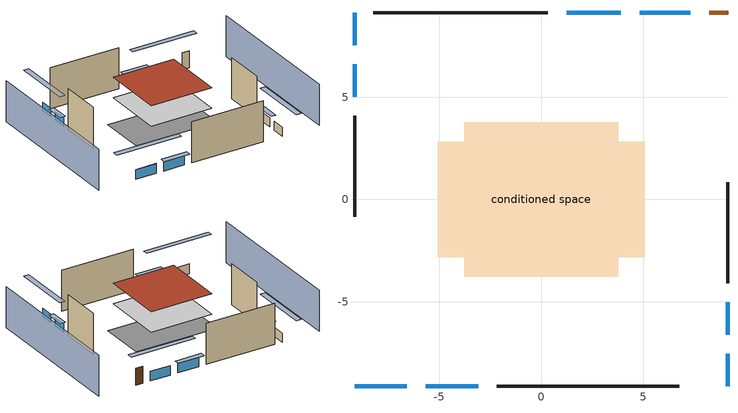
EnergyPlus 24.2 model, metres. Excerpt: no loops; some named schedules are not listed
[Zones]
conditioned space
 floor adiabatic (AdiabaticFloorConstruction): -3.78,-3.78 -3.78,3.78 3.78,3.78 3.78,-3.78 z2.44
 floor foundation (Slab1 construction): -5.06,-2.82 -5.06,2.82 5.06,2.82 5.06,-2.82 z0
 wall outside (AdiabaticWallConstruction 1): 9.14,9.14 8.23,9.14 z0:2.03
 wall outside (AdiabaticWallConstruction): -9.14,-9.14 -6.58,-9.14 / -5.66,-9.14 -3.1,-9.14 z0:1.16; -9.14,9.14 -9.14,7.56 / -9.14,6.63 -9.14,5.04 / 9.14,-9.14 9.14,-7.56 / 9.14,-6.63 9.14,-5.04 z0:1.04; 7.3,9.14 4.81,9.14 z0:1.13; 3.88,9.14 1.25,9.14 z0:1.19
 wall outside (Wall1 construction): -2.17,-9.14 6.75,-9.14 z0:4.88
 wall outside (Wall2 construction): -9.14,4.11 -9.14,-0.84 z0:4.88
 wall outside (Wall3 construction): 0.32,9.14 -8.21,9.14 z0:4.88
 wall outside (Wall4 construction): 9.14,-4.11 9.14,0.84 z0:4.88
 window (WindowConstruction): -9.14,-9.14 -6.58,-9.14 z0:1.16
 window (WindowConstruction 1): -5.66,-9.14 -3.1,-9.14 z0:1.16
 window (WindowConstruction 2): -9.14,9.14 -9.14,7.56 z0:1.04
 window (WindowConstruction 3): -9.14,6.63 -9.14,5.04 z0:1.04
 window (WindowConstruction 4): 7.3,9.14 4.81,9.14 z0:1.13
 window (WindowConstruction 5): 3.88,9.14 1.25,9.14 z0:1.19
 window (WindowConstruction 6): 9.14,-9.14 9.14,-7.56 z0:1.04
 window (WindowConstruction 7): 9.14,-6.63 9.14,-5.04 z0:1.04
 door (Door): 9.14,9.14 8.23,9.14 z0:2.03
 ceiling adiabatic (AdiabaticFloorConstruction): 3.78,-3.78 3.78,3.78 -3.78,3.78 -3.78,-3.78 z2.44
 roof outside (Roof1 construction): -3.78,3.78 -3.78,-3.78 3.78,-3.78 3.78,3.78 z4.88
shading: -13.72,9.14 -13.72,-9.14 / 13.72,-9.14 13.72,9.14 z0:4.88; -3.84,-9.14 -11.89,-9.14 -11.89,-9.75 -3.84,-9.75 z3.9; -2.79,-9.14 -5.96,-9.14 -5.96,-9.75 -2.79,-9.75 z1.46; -9.14,4.81 -9.14,11.89 -9.75,11.89 -9.75,4.81 z3.78; -9.14,4.74 -9.14,6.93 -9.75,6.93 -9.75,4.74 z1.34; 2.07,9.14 10.04,9.14 10.04,9.75 2.07,9.75 z3.87; 0.94,9.14 4.19,9.14 4.19,9.75 0.94,9.75 z1.49; 9.14,-4.81 9.14,-11.89 9.75,-11.89 9.75,-4.81 z3.78; 9.14,-4.74 9.14,-6.93 9.75,-6.93 9.75,-4.74 z1.34
[Building]
Building 1: Terrain=Suburbs
[Site:Location]
Portland Intl Arpt_OR: Latitude {deg}=45.59; Longitude {deg}=-122.6; Time Zone {hr}=-8; Elevation {m}=33; Keep Site Location Information=Yes
[Site:GroundTemperature:Shallow]
10.2558, 8.96328, 8.85977, 9.47314, 11.9355, 14.3863, 16.5111, 17.8571, 17.9714, 16.8767, 14.8061, 12.4304
[Site:WaterMainsTemperature]
Calculation Method=Schedule; Temperature Schedule=mains temperature schedule
[Material] Roughness=Rough; Thermal Absorptance=0.9
Name | Thickness {m} | Conductivity {W/m-K} | Density {kg/m3} | Specific Heat {J/kg-K} | Solar Absorptance | Visible Absorptance
asphalt or fiberglass shingles | 0.00635 | 0.162714 | 1121.4 | 1465.45 | 0.85 | 0.85
concrete 4.0 in. | 0.1016 | 1.803125 | 2242.8 | 837.4 | 0.7 | 0.7
door material | 0.04445 | 0.0612267 | 512.64 | 1214.23 | 0.7 | 0.7
floor covering | 0.0127 | 0.0450781 | 54.468 | 1339.84 | 0.9 | 0.9
floor covering 1 | 0.0127 | 0.0433444 | 54.468 | 1339.84 | 0.6 | 0.6
floor rigid ins; wall rigid ins | 0.512978 | 0.029427 | 32.04 | 1214.23 | 0.7 | 0.7
floor stud and cavity | 0.1397 | 1.75129 | 37.0049 | 1207.88 | 0.7 | 0.7
furniture material conditioned space 1 | 0.1524 | 0.115458 | 640.8 | 1214.23 | 0.6 | 0.6
gypsum board | 0.0127 | 0.160291 | 801 | 837.4 | 0.6 | 0.6
osb sheathing 0.5 in. | 0.0127 | 0.115458 | 512.64 | 1214.23 | 0.7 | 0.7
osb sheathing 0.75 in. | 0.01905 | 0.115458 | 512.64 | 1214.23 | 0.7 | 0.7
roof rigid ins | 0.051816 | 0.029427 | 32.04 | 1214.23 | 0.7 | 0.7
roof stud and cavity | 0.2032 | 0.133729 | 78.34581 | 1123.46 | 0.7 | 0.7
wall stud and cavity | 0.1397 | 0.550994 | 139.0536 | 1170.24 | 0.7 | 0.7
wall stud and cavity 1 | 0.0889 | 0.380278 | 52.3479 | 1209.89 | 0.7 | 0.7
wall stud and cavity 2 | 0.0889 | 0.391764 | 83.0341 | 1211.67 | 0.7 | 0.7
wood siding | 0.0254 | 0.102417 | 544.68 | 1172.36 | 0.85 | 0.85
wood siding 1; wood siding 2 | 0.0254 | 0.102417 | 544.68 | 1172.36 | 0.7 | 0.7
[WindowMaterial:SimpleGlazingSystem]
WindowMaterial: U-Factor {W/m2-K}=4.76952; Solar Heat Gain Coefficient=0.63
[Construction]
AdiabaticFloorConstruction: floor stud and cavity, floor rigid ins, osb sheathing 0.75 in., floor covering 1
AdiabaticWallConstruction: wood siding 1, wall rigid ins, wall stud and cavity 1, gypsum board
AdiabaticWallConstruction 1: wood siding 2, wall rigid ins, wall stud and cavity 1, gypsum board
Door: door material
furniture construction conditioned space 1: furniture material conditioned space 1
PartitionWallConstruction: gypsum board, wall stud and cavity 2, gypsum board
Roof1 construction: asphalt or fiberglass shingles, roof rigid ins, osb sheathing 0.75 in., roof stud and cavity, gypsum board
Slab1 construction: concrete 4.0 in., floor covering
Wall1 construction; Wall2 construction; Wall3 construction; Wall4 construction: wood siding, osb sheathing 0.5 in., wall stud and cavity, gypsum board
WindowConstruction; WindowConstruction 1; WindowConstruction 2; WindowConstruction 3; WindowConstruction 4; WindowConstruction 5; WindowConstruction 6; WindowConstruction 7: WindowMaterial
[Zone]
conditioned space: Multiplier=1; Volume {m3}=278.185; Part of Total Floor Area=Yes
[Space]
conditioned space 1: Zone=conditioned space; Volume {m3}=278.185
[SurfaceProperty:ExposedFoundationPerimeter]
Slab1: Exposed Perimeter Calculation Method=TotalExposedPerimeter; Total Exposed Perimeter {m}=31.51632
[SurfaceProperty:IncidentSolarMultiplier] Incident Solar Multiplier=1; Incident Solar Multiplier Schedule=trans schedule winter=0.85 summer=0.7
Window1; Window2; Window3; Window4; Window5; Window6; Window7; Window8
[InternalMass] Zone or ZoneList=conditioned space; Space or SpaceList=conditioned space 1
Name | Construction | Surface Area {m2}
furniture mass conditioned space 1 | furniture construction conditioned space 1 | 45.63397
partition wall mass | PartitionWallConstruction | 114.085
[Lights]
interior lighting: Zone or ZoneList or Space or SpaceList=conditioned space 1; Schedule=lighting_interior; Design Level Calculation Method=LightingLevel; Lighting Level {W}=265.13; Return Air Fraction=0; Fraction Radiant=0.6; Fraction Visible=0.2; Fraction Replaceable=1
[People]
occupants: Zone or ZoneList or Space or SpaceList=conditioned space 1; Number of People Schedule=occupants; Number of People Calculation Method=People; Number of People=4; Fraction Radiant=0.314171; Sensible Heat Fraction=0.56303; Activity Level Schedule=occupants activity schedule; Carbon Dioxide Generation Rate {m3/s-W}=0; Enable ASHRAE 55 Comfort Warnings=No; Mean Radiant Temperature Calculation Type=EnclosureAveraged
[ElectricEquipment] Zone or ZoneList or Space or SpaceList=conditioned space 1; Design Level Calculation Method=EquipmentLevel
Name | Schedule | Design Level {W} | Fraction Latent | Fraction Radiant | Fraction Lost
ceiling fan | ceiling_fan | 18.0639 | 0 | 0.558 | 0
clothes dryer | clothes_dryer | 3457.47 | 0.015 | 0.081 | 0.85
clothes washer | clothes_washer | 228.054 | 0.03 | 0.162 | 0.7
cooking range | cooking_range | 977.563 | 0.08 | 0.432 | 0.2
dishwasher | dishwasher | 1086.31 | 0.3 | 0.18 | 0.4
fridge | fridge schedule | 43.7215 | 0 | 0.6 | 0
mech vent bath fan 0 | mech vent bath fan 0 schedule | 30 | 0 | 0 | 1
mech vent house fan | mech vent house fan schedule | 0 | 0 | 0 | 1
mech vent house fan cfis | mech vent house fan cfis schedule | 0 | 0 | 0 | 0
mech vent range fan 0 | mech vent range fan 0 schedule | 30 | 0 | 0 | 1
misc plug loads | plug_loads_other | 381.186 | 0.021 | 0.558 | 0.049
misc tv | plug_loads_tv | 572.757 | 0 | 0.6 | 0
whole house fan | Always On Discrete | 0 | 0 | 0 | 1
[OtherEquipment] Zone or ZoneList or Space or SpaceList=conditioned space 1; Design Level Calculation Method=EquipmentLevel
Name | Fuel Type | Schedule | Design Level {W} | Fraction Latent | Fraction Radiant | Fraction Lost
clothes dryer 1 | Electricity | clothes_dryer | 0 | 0.015 | 0.081 | 0.85
cooking range 1 | Electricity | cooking_range | 0 | 0.08 | 0.432 | 0.2
general water use latent | None | general water use schedule | 81.0615 | 1 | 0 | 0
general water use sensible | None | general water use schedule | -79.8895 | 0 | 0.6 | 0
mech vent house fan latent load; water heater lat | None | Always On Discrete | 0 | 1 | 0 | 0
mech vent house fan sensible load; water heater sens | None | Always On Discrete | 0 | 0 | 0 | 0
water heater energy adjustment1 | Electricity | Always On Discrete | 0.01 | 0 | 0 | 1
[ZoneInfiltration:DesignFlowRate] Zone or ZoneList or Space or SpaceList=conditioned space 1; Schedule=Always On Discrete; Design Flow Rate Calculation Method=Flow/Zone; Design Flow Rate {m3/s}=0
infil flow; natural vent flow; whole house fan flow
[AvailabilityManager:Scheduled]
furnace airloop Availability Manager: Schedule=Always On Discrete
[WaterUse:Equipment]
dishwasher: Peak Flow Rate {m3/s}=5.54652e-06; Flow Rate Fraction Schedule=hot_water_dishwasher
[Foundation:Kiva]
Foundation Kiva 1: Initial Indoor Air Temperature {C}=21.1111; Wall Height Above Grade {m}=0.1016; Wall Depth Below Slab {m}=0.2032
[Foundation:Kiva:Settings]
Soil Conductivity {W/m-K}=1.3848; Soil Density {kg/m3}=1842.3; Soil Specific Heat {J/kg-K}=418.7; Ground Solar Absorptivity=0.9; Ground Thermal Absorptivity=0.9; Ground Surface Roughness {m}=0.03; Far-Field Width {m}=40; Deep-Ground Boundary Condition=ZeroFlux; Deep-Ground Depth {m}=40; Minimum Cell Dimension {m}=0.2; Maximum Cell Growth Coefficient=3; Simulation Timestep=Timestep
[Exterior:Lights]
exterior lighting: Schedule=exterior lighting schedule; Design Level {W}=9.28603
[EnergyManagementSystem:GlobalVariable]
furnace_airloop_Fan_RTF
infil_program_Qfan
infil_program_Qinf
natural_vent_program_Qnv
natural_vent_program_Qwhf
[EnergyManagementSystem:Sensor]
Name | Output:Variable or Output:Meter Index Key | Output:Variable or Output:Meter
airflow_gain | infil flow | Infiltration Sensible Heat Gain Energy
airflow_gain_1 | natural vent flow | Infiltration Sensible Heat Gain Energy
airflow_gain_2 | whole house fan flow | Infiltration Sensible Heat Gain Energy
airflow_loss | infil flow | Infiltration Sensible Heat Loss Energy
airflow_loss_1 | natural vent flow | Infiltration Sensible Heat Loss Energy
airflow_loss_2 | whole house fan flow | Infiltration Sensible Heat Loss Energy
clg_load_cond |  | Cooling:EnergyTransfer:Zone:CONDITIONED SPACE
clg_sp_s; clg_sp_s_1 | cooling setpoint | Schedule Value
clothes_dryer_exhaust_0_sch_s | clothes_dryer | Schedule Value
cool_season | cooling season schedule | Schedule Value
htg_load_cond |  | Heating:EnergyTransfer:Zone:CONDITIONED SPACE
htg_sp_s; htg_sp_s_1 | heating setpoint | Schedule Value
ig_ee_conv | ceiling fan | Electric Equipment Convective Heating Energy
ig_ee_conv_1 | clothes dryer | Electric Equipment Convective Heating Energy
ig_ee_conv_3 | cooking range | Electric Equipment Convective Heating Energy
ig_ee_conv_4 | dishwasher | Electric Equipment Convective Heating Energy
ig_ee_conv_5 | fridge | Electric Equipment Convective Heating Energy
ig_ee_conv_6 | misc plug loads | Electric Equipment Convective Heating Energy
ig_ee_conv_7 | misc tv | Electric Equipment Convective Heating Energy
ig_ee_conv_8 | whole house fan | Electric Equipment Convective Heating Energy
ig_ee_rad | ceiling fan | Electric Equipment Radiant Heating Energy
ig_ee_rad_1 | clothes dryer | Electric Equipment Radiant Heating Energy
ig_ee_rad_3 | cooking range | Electric Equipment Radiant Heating Energy
ig_ee_rad_4 | dishwasher | Electric Equipment Radiant Heating Energy
ig_ee_rad_5 | fridge | Electric Equipment Radiant Heating Energy
ig_ee_rad_6 | misc plug loads | Electric Equipment Radiant Heating Energy
ig_ee_rad_7 | misc tv | Electric Equipment Radiant Heating Energy
ig_ee_rad_8 | whole house fan | Electric Equipment Radiant Heating Energy
ig_lgt_conv | interior lighting | Lights Convective Heating Energy
ig_lgt_rad | interior lighting | Lights Radiant Heating Energy
ig_lgt_vis | interior lighting | Lights Visible Radiation Heating Energy
ig_oe_conv | clothes dryer 1 | Other Equipment Convective Heating Energy
ig_oe_conv_1 | cooking range 1 | Other Equipment Convective Heating Energy
ig_oe_conv_2 | general water use latent | Other Equipment Convective Heating Energy
ig_oe_conv_3 | general water use sensible | Other Equipment Convective Heating Energy
ig_oe_conv_4 | water heater energy adjustment1 | Other Equipment Convective Heating Energy
ig_oe_conv_5 | water heater lat | Other Equipment Convective Heating Energy
ig_oe_conv_6 | water heater sens | Other Equipment Convective Heating Energy
ig_oe_rad | clothes dryer 1 | Other Equipment Radiant Heating Energy
ig_oe_rad_1 | cooking range 1 | Other Equipment Radiant Heating Energy
ig_oe_rad_2 | general water use latent | Other Equipment Radiant Heating Energy
ig_oe_rad_3 | general water use sensible | Other Equipment Radiant Heating Energy
ig_oe_rad_4 | water heater energy adjustment1 | Other Equipment Radiant Heating Energy
ig_oe_rad_5 | water heater lat | Other Equipment Radiant Heating Energy
ig_oe_rad_6 | water heater sens | Other Equipment Radiant Heating Energy
ig_ppl_conv | occupants | People Convective Heating Energy
ig_ppl_rad | occupants | People Radiant Heating Energy
im_conv | furniture mass conditioned space 1 | Surface Inside Face Convection Heat Gain Energy
im_conv_1 | partition wall mass | Surface Inside Face Convection Heat Gain Energy
im_ig | furniture mass conditioned space 1 | Surface Inside Face Internal Gains Radiation Heat Gain Energy
im_ig_1 | partition wall mass | Surface Inside Face Internal Gains Radiation Heat Gain Energy
im_lgt | furniture mass conditioned space 1 | Surface Inside Face Lights Radiation Heat Gain Energy
im_lgt_1 | partition wall mass | Surface Inside Face Lights Radiation Heat Gain Energy
im_sol | furniture mass conditioned space 1 | Surface Inside Face Solar Radiation Heat Gain Energy
im_sol_1 | partition wall mass | Surface Inside Face Solar Radiation Heat Gain Energy
im_surf | furniture mass conditioned space 1 | Surface Inside Face Net Surface Thermal Radiation Heat Gain Energy
im_surf_1 | partition wall mass | Surface Inside Face Net Surface Thermal Radiation Heat Gain Energy
mech_vent_bath_fan_0_sch_s | mech vent bath fan 0 schedule | Schedule Value
mech_vent_range_fan_0_sch_s | mech vent range fan 0 schedule | Schedule Value
mv_conv | mech vent bath fan 0 | Electric Equipment Convective Heating Energy
mv_conv_1 | mech vent house fan | Electric Equipment Convective Heating Energy
mv_conv_2 | mech vent house fan cfis | Electric Equipment Convective Heating Energy
mv_conv_3 | mech vent range fan 0 | Electric Equipment Convective Heating Energy
mv_conv_4 | mech vent house fan latent load | Other Equipment Convective Heating Energy
mv_conv_5 | mech vent house fan sensible load | Other Equipment Convective Heating Energy
mv_rad | mech vent bath fan 0 | Electric Equipment Radiant Heating Energy
mv_rad_1 | mech vent house fan | Electric Equipment Radiant Heating Energy
mv_rad_2 | mech vent house fan cfis | Electric Equipment Radiant Heating Energy
mv_rad_3 | mech vent range fan 0 | Electric Equipment Radiant Heating Energy
mv_rad_4 | mech vent house fan latent load | Other Equipment Radiant Heating Energy
mv_rad_5 | mech vent house fan sensible load | Other Equipment Radiant Heating Energy
natural_vent_s | natural vent schedule | Schedule Value
out_pb_s |  | Site Outdoor Air Barometric Pressure
out_wt_s |  | Site Outdoor Air Humidity Ratio
site_vw_s |  | Site Wind Speed
ss_back_out | Window1 | Surface Window Shortwave from Zone Back Out Window Heat Transfer Rate
ss_back_out_1 | Window2 | Surface Window Shortwave from Zone Back Out Window Heat Transfer Rate
ss_back_out_2 | Window3 | Surface Window Shortwave from Zone Back Out Window Heat Transfer Rate
ss_back_out_3 | Window4 | Surface Window Shortwave from Zone Back Out Window Heat Transfer Rate
ss_back_out_4 | Window5 | Surface Window Shortwave from Zone Back Out Window Heat Transfer Rate
ss_back_out_5 | Window6 | Surface Window Shortwave from Zone Back Out Window Heat Transfer Rate
ss_back_out_6 | Window7 | Surface Window Shortwave from Zone Back Out Window Heat Transfer Rate
ss_back_out_7 | Window8 | Surface Window Shortwave from Zone Back Out Window Heat Transfer Rate
ss_conv | Door1 | Surface Inside Face Convection Heat Gain Energy
ss_conv_1 | Window1 | Surface Inside Face Convection Heat Gain Energy
ss_conv_2 | Window2 | Surface Inside Face Convection Heat Gain Energy
ss_conv_3 | Window3 | Surface Inside Face Convection Heat Gain Energy
ss_conv_4 | Window4 | Surface Inside Face Convection Heat Gain Energy
ss_conv_5 | Window5 | Surface Inside Face Convection Heat Gain Energy
ss_conv_6 | Window6 | Surface Inside Face Convection Heat Gain Energy
ss_conv_7 | Window7 | Surface Inside Face Convection Heat Gain Energy
ss_conv_8 | Window8 | Surface Inside Face Convection Heat Gain Energy
ss_ig | Door1 | Surface Inside Face Internal Gains Radiation Heat Gain Energy
ss_ig_1 | Window1 | Surface Inside Face Internal Gains Radiation Heat Gain Energy
ss_ig_2 | Window2 | Surface Inside Face Internal Gains Radiation Heat Gain Energy
ss_ig_3 | Window3 | Surface Inside Face Internal Gains Radiation Heat Gain Energy
ss_ig_4 | Window4 | Surface Inside Face Internal Gains Radiation Heat Gain Energy
ss_ig_5 | Window5 | Surface Inside Face Internal Gains Radiation Heat Gain Energy
ss_ig_6 | Window6 | Surface Inside Face Internal Gains Radiation Heat Gain Energy
ss_ig_7 | Window7 | Surface Inside Face Internal Gains Radiation Heat Gain Energy
ss_ig_8 | Window8 | Surface Inside Face Internal Gains Radiation Heat Gain Energy
ss_lgt | Door1 | Surface Inside Face Lights Radiation Heat Gain Energy
ss_sol | Door1 | Surface Inside Face Solar Radiation Heat Gain Energy
ss_surf | Door1 | Surface Inside Face Net Surface Thermal Radiation Heat Gain Energy
ss_surf_1 | Window1 | Surface Inside Face Net Surface Thermal Radiation Heat Gain Energy
ss_surf_2 | Window2 | Surface Inside Face Net Surface Thermal Radiation Heat Gain Energy
ss_surf_3 | Window3 | Surface Inside Face Net Surface Thermal Radiation Heat Gain Energy
ss_surf_4 | Window4 | Surface Inside Face Net Surface Thermal Radiation Heat Gain Energy
ss_surf_5 | Window5 | Surface Inside Face Net Surface Thermal Radiation Heat Gain Energy
ss_surf_6 | Window6 | Surface Inside Face Net Surface Thermal Radiation Heat Gain Energy
ss_surf_7 | Window7 | Surface Inside Face Net Surface Thermal Radiation Heat Gain Energy
ss_surf_8 | Window8 | Surface Inside Face Net Surface Thermal Radiation Heat Gain Energy
ss_trans_in | Window1 | Surface Window Transmitted Solar Radiation Rate
ss_trans_in_1 | Window2 | Surface Window Transmitted Solar Radiation Rate
ss_trans_in_2 | Window3 | Surface Window Transmitted Solar Radiation Rate
ss_trans_in_3 | Window4 | Surface Window Transmitted Solar Radiation Rate
ss_trans_in_4 | Window5 | Surface Window Transmitted Solar Radiation Rate
ss_trans_in_5 | Window6 | Surface Window Transmitted Solar Radiation Rate
ss_trans_in_6 | Window7 | Surface Window Transmitted Solar Radiation Rate
ss_trans_in_7 | Window8 | Surface Window Transmitted Solar Radiation Rate
ss_trans_out | Window1 | Surface Inside Face Initial Transmitted Diffuse Transmitted Out Window Solar Radiation Rate
ss_trans_out_1 | Window2 | Surface Inside Face Initial Transmitted Diffuse Transmitted Out Window Solar Radiation Rate
ss_trans_out_2 | Window3 | Surface Inside Face Initial Transmitted Diffuse Transmitted Out Window Solar Radiation Rate
ss_trans_out_3 | Window4 | Surface Inside Face Initial Transmitted Diffuse Transmitted Out Window Solar Radiation Rate
ss_trans_out_4 | Window5 | Surface Inside Face Initial Transmitted Diffuse Transmitted Out Window Solar Radiation Rate
ss_trans_out_5 | Window6 | Surface Inside Face Initial Transmitted Diffuse Transmitted Out Window Solar Radiation Rate
ss_trans_out_6 | Window7 | Surface Inside Face Initial Transmitted Diffuse Transmitted Out Window Solar Radiation Rate
ss_trans_out_7 | Window8 | Surface Inside Face Initial Transmitted Diffuse Transmitted Out Window Solar Radiation Rate
s_conv | inferred conditioned ceiling | Surface Inside Face Convection Heat Gain Energy
s_conv_1 | inferred conditioned floor | Surface Inside Face Convection Heat Gain Energy
s_conv_2 | Roof1 | Surface Inside Face Convection Heat Gain Energy
s_conv_3 | Slab1 | Surface Inside Face Convection Heat Gain Energy
s_conv_4 | Wall1 | Surface Inside Face Convection Heat Gain Energy
s_conv_5 | Wall2 | Surface Inside Face Convection Heat Gain Energy
s_conv_6 | Wall3 | Surface Inside Face Convection Heat Gain Energy
s_conv_7 | Wall4 | Surface Inside Face Convection Heat Gain Energy
s_ig | inferred conditioned ceiling | Surface Inside Face Internal Gains Radiation Heat Gain Energy
s_ig_1 | inferred conditioned floor | Surface Inside Face Internal Gains Radiation Heat Gain Energy
s_ig_2 | Roof1 | Surface Inside Face Internal Gains Radiation Heat Gain Energy
s_ig_3 | Slab1 | Surface Inside Face Internal Gains Radiation Heat Gain Energy
s_ig_4 | Wall1 | Surface Inside Face Internal Gains Radiation Heat Gain Energy
s_ig_5 | Wall2 | Surface Inside Face Internal Gains Radiation Heat Gain Energy
s_ig_6 | Wall3 | Surface Inside Face Internal Gains Radiation Heat Gain Energy
s_ig_7 | Wall4 | Surface Inside Face Internal Gains Radiation Heat Gain Energy
s_lgt | inferred conditioned ceiling | Surface Inside Face Lights Radiation Heat Gain Energy
s_lgt_1 | inferred conditioned floor | Surface Inside Face Lights Radiation Heat Gain Energy
s_lgt_2 | Roof1 | Surface Inside Face Lights Radiation Heat Gain Energy
s_lgt_3 | Slab1 | Surface Inside Face Lights Radiation Heat Gain Energy
s_lgt_4 | Wall1 | Surface Inside Face Lights Radiation Heat Gain Energy
s_lgt_5 | Wall2 | Surface Inside Face Lights Radiation Heat Gain Energy
s_lgt_6 | Wall3 | Surface Inside Face Lights Radiation Heat Gain Energy
s_lgt_7 | Wall4 | Surface Inside Face Lights Radiation Heat Gain Energy
s_sol | inferred conditioned ceiling | Surface Inside Face Solar Radiation Heat Gain Energy
s_sol_1 | inferred conditioned floor | Surface Inside Face Solar Radiation Heat Gain Energy
s_sol_2 | Roof1 | Surface Inside Face Solar Radiation Heat Gain Energy
s_sol_3 | Slab1 | Surface Inside Face Solar Radiation Heat Gain Energy
s_sol_4 | Wall1 | Surface Inside Face Solar Radiation Heat Gain Energy
s_sol_5 | Wall2 | Surface Inside Face Solar Radiation Heat Gain Energy
s_sol_6 | Wall3 | Surface Inside Face Solar Radiation Heat Gain Energy
s_sol_7 | Wall4 | Surface Inside Face Solar Radiation Heat Gain Energy
s_surf | inferred conditioned ceiling | Surface Inside Face Net Surface Thermal Radiation Heat Gain Energy
s_surf_1 | inferred conditioned floor | Surface Inside Face Net Surface Thermal Radiation Heat Gain Energy
s_surf_2 | Roof1 | Surface Inside Face Net Surface Thermal Radiation Heat Gain Energy
s_surf_3 | Slab1 | Surface Inside Face Net Surface Thermal Radiation Heat Gain Energy
s_surf_4 | Wall1 | Surface Inside Face Net Surface Thermal Radiation Heat Gain Energy
s_surf_5 | Wall2 | Surface Inside Face Net Surface Thermal Radiation Heat Gain Energy
s_surf_6 | Wall3 | Surface Inside Face Net Surface Thermal Radiation Heat Gain Energy
s_surf_7 | Wall4 | Surface Inside Face Net Surface Thermal Radiation Heat Gain Energy
water_heater_T_set | water heater setpoint | Schedule Value
[EnergyManagementSystem:Actuator]
Name | Actuated Component Unique | Actuated Component Type | Actuated Component Control Type
fridge_schedule_act | fridge schedule | Schedule:Constant | Schedule Value
infil_flow_act | infil flow | Zone Infiltration | Air Exchange Flow Rate
mech_vent_house_fan_cfis_act | mech vent house fan cfis | ElectricEquipment | Electricity Rate
mech_vent_house_fan_latent_load_act | mech vent house fan latent load | OtherEquipment | Power Level
mech_vent_house_fan_sensible_load_act | mech vent house fan sensible load | OtherEquipment | Power Level
natural_vent_flow_act | natural vent flow | Zone Infiltration | Air Exchange Flow Rate
water_heater_HPWHSchedOverride | water heater setpoint | Schedule:Constant | Schedule Value
water_heater_hpwh_ec_adj_act | water heater energy adjustment1 | OtherEquipment | Power Level
water_heater_lat_act | water heater lat | OtherEquipment | Power Level
water_heater_LESchedOverride | water heater BottomElementSetpoint | Schedule:Constant | Schedule Value
water_heater_sens_act | water heater sens | OtherEquipment | Power Level
water_heater_UESchedOverride | water heater TopElementSetpoint | Schedule:Constant | Schedule Value
whole_house_fan_act | whole house fan | ElectricEquipment | Electricity Rate
whole_house_fan_flow_act | whole house fan flow | Zone Infiltration | Air Exchange Flow Rate
